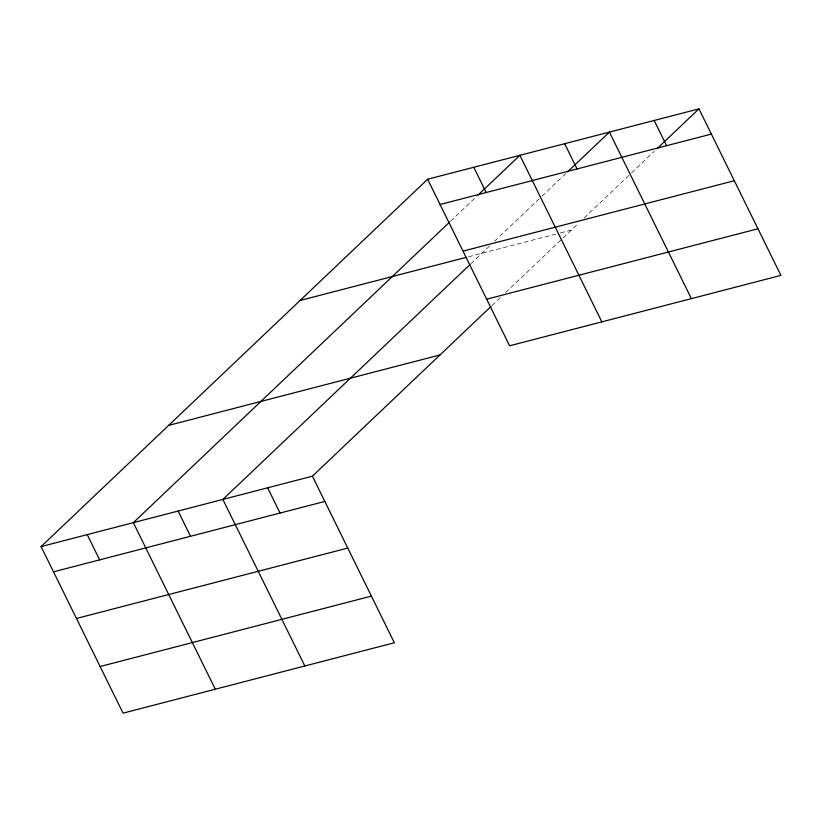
<?xml version="1.0" encoding="UTF-8"?>
<svg xmlns="http://www.w3.org/2000/svg" width="822" height="822" viewBox="0 0 822 822"><rect width="100%" height="100%" fill="white"/><g stroke="black" fill="none" stroke-linecap="round" stroke-linejoin="round"><path stroke-width="0.62" stroke-dasharray="4.11 3.08" d="M450.641 221.118L477.058 196.006M470.903 263.708L490.056 245.511M494.608 241.185L541.082 197.023M541.986 196.16L565.68 173.648M491.977 305.527L501.112 296.855M505.674 292.519L562.258 238.75M563.173 237.877L578.678 223.142M584.144 217.953L630.608 173.791M631.522 172.928L654.302 151.279M468.55 256.762L555.651 234.157M560.491 232.893L571.382 230.068"/><path stroke-width="1.23" d="M491.073 306.401L312.401 476.195L394.355 642.753L123.053 713.147L41.1 546.599L427.646 179.247L698.947 108.853L780.9 275.401L509.599 345.805L427.646 179.247M449.726 221.991L133.339 522.658L215.302 689.216M477.972 195.143L519.884 155.317L601.848 321.875M469.989 264.581L222.875 499.427L304.828 665.984M567.499 171.911L609.41 132.085L691.374 298.643M657.035 148.679L698.947 108.853M440.068 204.493L711.359 134.089M463.012 251.121L734.313 180.717M300.081 300.472L466.125 257.389M486.655 299.177L757.956 228.773M168.664 425.375L439.955 354.97M41.1 546.599L312.401 476.195M53.522 571.835L324.813 501.43M76.467 618.463L347.768 548.068M100.109 666.519L371.41 596.114M654.178 120.464L666.601 145.7M564.652 143.696L577.065 168.931M473.77 167.287L486.182 192.523M267.633 487.806L280.055 513.041M178.107 511.037L190.519 536.273M87.224 534.629L99.637 559.864"/></g></svg>
